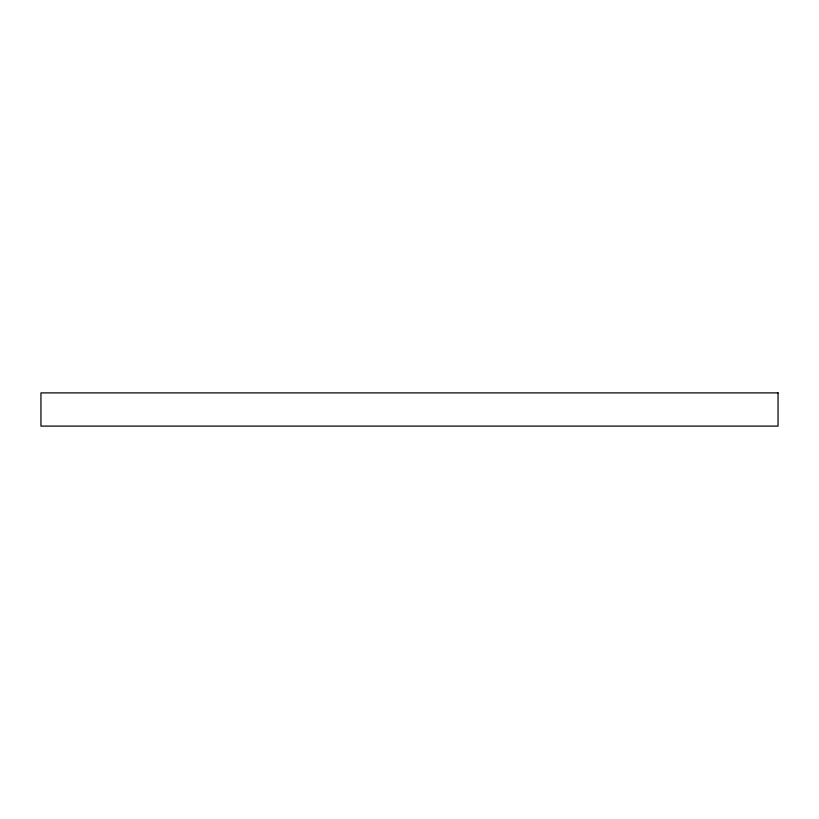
<?xml version="1.0" encoding="UTF-8"?>
<svg xmlns="http://www.w3.org/2000/svg" width="819" height="819" viewBox="0 0 819 819"><rect width="100%" height="100%" fill="white"/><g stroke="black" fill="none" stroke-linecap="round" stroke-linejoin="round"><path stroke-width="1.23" d="M778.05 392.895L40.95 392.895L40.95 426.105L778.05 426.105L778.05 392.895"/></g></svg>
